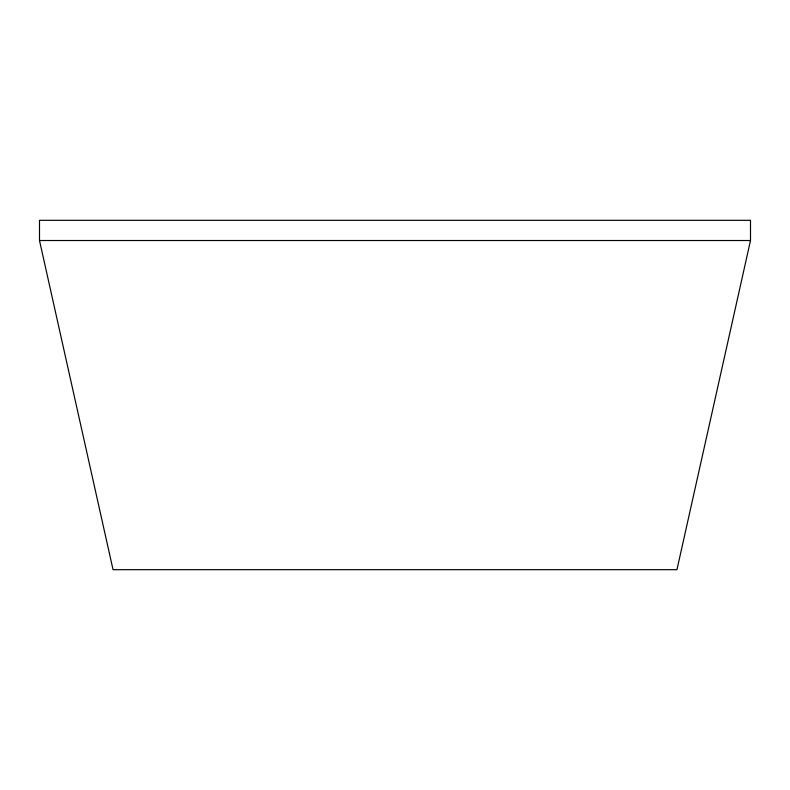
<?xml version="1.0" encoding="UTF-8"?>
<svg xmlns="http://www.w3.org/2000/svg" width="790" height="790" viewBox="0 0 790 790"><rect width="100%" height="100%" fill="white"/><g stroke="black" fill="none" stroke-linecap="round" stroke-linejoin="round"><path stroke-width="1.19" d="M750.5 240.516L676.951 569.689L113.049 569.689L39.5 240.516L39.5 220.311L750.5 220.311L750.5 240.516L39.5 240.516"/></g></svg>
